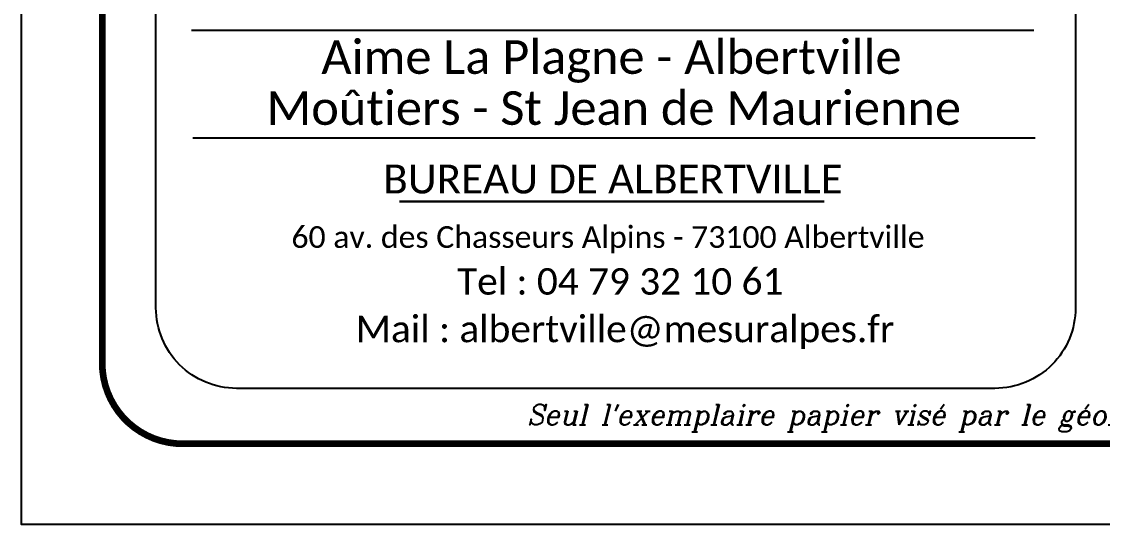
# Paper-space layout 'TOP_A1_00200_01-01-2017_MODELE' of a CAD drawing. Header units: metres. Extents: x 1274 to 2143, y 12 to 312.
# Drawn here: x 1274.4 to 1354.9, y 14.7 to 52.2 of the extents above; entities that cross this region are included whole.
import ezdxf
from ezdxf.enums import TextEntityAlignment as Align

# ---------------------------------------------------------------- set-up
doc = ezdxf.new("R2010")
doc.units = ezdxf.units.M
doc.header["$LTSCALE"] = 2
doc.layers.add('CARTOUCHE', color=7, linetype='Continuous')
doc.styles.add('Legend', font='CALIBRI.TTF')
doc.styles.add('ROMANS', font='ROMANC.shx', dxfattribs={"height": 0.36})

psp = doc.layouts.new('TOP_A1_00200_01-01-2017_MODELE')

# ---------------------------------------------------------------- linework, layer by layer
at = {"layer": 'CARTOUCHE'}
psp.add_lwpolyline([(1274.402, 311.731), (1484.402, 311.731), (1484.402, 14.731), (1274.402, 14.731), (1274.402, 311.731)], dxfattribs=at)
at = {"layer": 'CARTOUCHE', "const_width": 0.5}
psp.add_lwpolyline([(1286.402, 305.731), (1472.402, 305.731, -0.414214), (1478.402, 299.731), (1478.402, 26.731, -0.414214), (1472.402, 20.731), (1286.402, 20.731, -0.414214), (1280.402, 26.731), (1280.402, 299.731, -0.414214)], format="xyb", close=True, dxfattribs=at)
at = {"layer": 'CARTOUCHE'}
psp.add_lwpolyline([(1352.854, 38.58), (1352.854, 30.86, -0.414214), (1346.854, 24.86), (1346.854, 24.86), (1290.402, 24.86, -0.414214), (1284.402, 30.86), (1284.402, 34.72), (1284.402, 91.375), (1284.402, 91.375, -0.414214), (1290.402, 97.375), (1346.854, 97.375), (1346.854, 97.375, -0.414214), (1352.854, 91.375), (1352.854, 91.375), (1352.854, 36.568), (1352.854, 36.568)], format="xyb", dxfattribs=at)
at = {"layer": 'CARTOUCHE', "color": 142}
for points in [[(1287.04, 51.532), (1349.755, 51.532)], [(1287.139, 43.517), (1349.855, 43.517)]]:
    psp.add_lwpolyline(points, dxfattribs=at)
at = {"layer": 'CARTOUCHE', "color": 144, "lineweight": 30, "flags": 128}
psp.add_lwpolyline([(1302.531, 38.763), (1334.139, 38.763)], dxfattribs=at)
at = {"layer": 'CARTOUCHE', "flags": 128}
psp.add_lwpolyline([(1472.402, 20.731), (1286.402, 20.731)], dxfattribs=at)

# ---------------------------------------------------------------- texts
at = {"layer": 'CARTOUCHE', "lineweight": 30, "style": 'Legend'}
for s, p in [('Aime La Plagne - Albertville', (1339.906, 48.277)), ('Moûtiers - St Jean de Maurienne', (1344.328, 44.48))]:
    psp.add_text(s, height=2.5, rotation=0, dxfattribs=at).set_placement(p, align=Align.RIGHT)
at = {"layer": 'CARTOUCHE', "color": 144, "lineweight": 30, "style": 'Legend'}
psp.add_text('BUREAU DE ALBERTVILLE', height=2.1504, rotation=0, dxfattribs=at).set_placement((1318.421, 39.371), align=Align.CENTER)
at = {"layer": 'CARTOUCHE', "color": 0, "lineweight": 15, "style": 'Legend'}
psp.add_text('60 av. des Chasseurs Alpins - 73100 Albertville', height=1.6128, rotation=0, dxfattribs=at).set_placement((1318.05, 35.32), align=Align.CENTER)
for s, p in [('Tel : 04 79 32 10 61', (1331.109, 31.836)), ('Mail : albertville@mesuralpes.fr', (1339.366, 28.294))]:
    psp.add_text(s, height=1.9712, rotation=0, dxfattribs=at).set_placement(p, align=Align.RIGHT)
at = {"layer": 'CARTOUCHE', "style": 'ROMANS', "oblique": 13.5, "width": 0.95}
psp.add_text("Seul l'exemplaire papier visé par le géomètre garantit l'intégrité de tous les éléments portés sur son plan", height=1.52, rotation=360, dxfattribs=at).set_placement((1312.036, 22.136))

doc.saveas('drawing.dxf')
